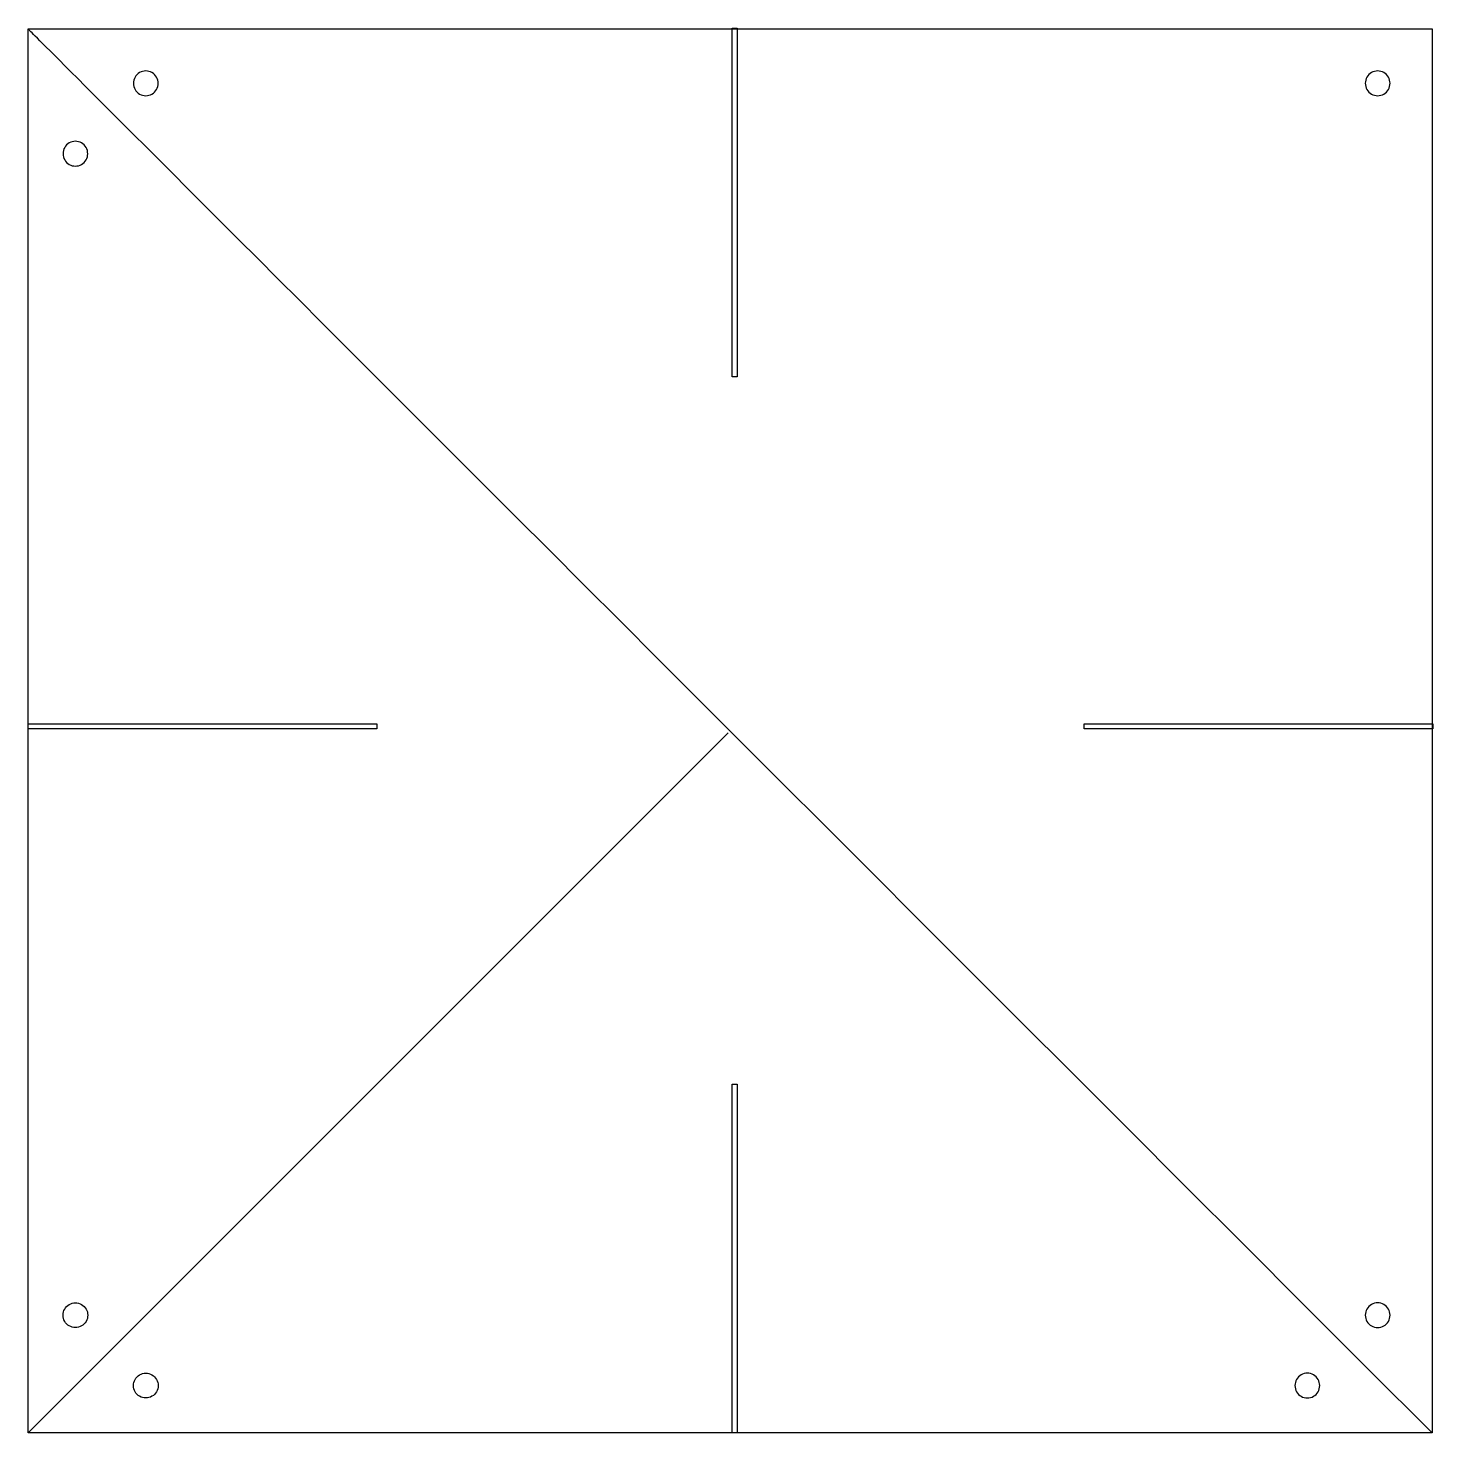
# Model space of a CAD drawing. Extents: x 0 to 283, y 0 to 283.
import ezdxf

# ---------------------------------------------------------------- set-up
doc = ezdxf.new("R2010")
doc.units = 0
doc.layers.add('Layer_1', color=7, linetype='CONTINUOUS')

msp = doc.modelspace()

# ---------------------------------------------------------------- linework, layer by layer
at = {"layer": 'Layer_1', "color": 7}
for points in [[(0.398874, 283.065692), (283.065698, 283.065692), (283.065698, 0.398868), (0.398874, 0.398868), (0.398874, 283.065692)], [(142.13396, 283.24294), (143.173118, 283.24294), (143.173118, 213.000124), (142.13396, 213.000124), (142.13396, 283.24294)], [(21.602017, 272.126047), (21.602017, 272.126047)], [(269.633509, 272.126047), (269.633509, 272.126047)], [(7.428785, 257.952767), (7.428785, 257.952767)], [(70.644494, 143.173164), (70.644494, 142.134006), (0.401678, 142.134006), (0.401678, 143.173164), (70.644494, 143.173164)], [(283.24292, 143.173164), (283.24292, 142.134006), (213.000104, 142.134006), (213.000104, 143.173164), (283.24292, 143.173164)], [(0.402628, 0.402644), (141.329648, 141.329676)], [(142.13396, 70.6445), (143.173118, 70.6445), (143.173118, 0.401684), (142.13396, 0.401684), (142.13396, 70.6445)], [(12.413735, 24.094503), (12.413735, 24.094503)], [(269.633509, 24.094551), (269.633509, 24.094551)], [(26.586963, 9.921279), (26.586963, 9.921279)], [(255.460277, 9.921271), (255.460277, 9.921271)]]:
    msp.add_lwpolyline(points, dxfattribs=at)
for points in [[(283.061576, 0.403044), (0.402996, 283.061636), (0.402996, 283.061636), (0.402996, 283.061636)], [(25.340981, 274.285319), (24.569679, 274.73075), (23.619306, 274.73075), (22.848003, 274.285319)], [(273.372473, 274.285319), (272.601171, 274.73075), (271.650798, 274.73075), (270.879495, 274.285319)], [(22.848003, 274.285319), (22.076701, 273.839888), (21.601706, 273.01673), (21.602017, 272.126047)], [(21.602017, 272.126047), (21.601706, 271.235364), (22.076701, 270.412206), (22.848003, 269.966775)], [(26.586968, 272.126047), (26.587278, 273.01673), (26.112283, 273.839888), (25.340981, 274.285319)], [(25.340981, 269.966775), (26.112283, 270.412206), (26.587278, 271.235364), (26.586968, 272.126047)], [(270.879495, 274.285319), (270.108193, 273.839888), (269.633198, 273.01673), (269.633509, 272.126047)], [(269.633509, 272.126047), (269.633198, 271.235364), (270.108193, 270.412206), (270.879495, 269.966775)], [(274.61846, 272.126047), (274.61877, 273.01673), (274.143775, 273.839888), (273.372473, 274.285319)], [(273.372473, 269.966775), (274.143775, 270.412206), (274.61877, 271.235364), (274.61846, 272.126047)], [(22.848003, 269.966775), (23.619306, 269.521344), (24.569679, 269.521344), (25.340981, 269.966775)], [(270.879495, 269.966775), (271.650798, 269.521344), (272.601171, 269.521344), (273.372473, 269.966775)], [(11.167749, 260.112039), (10.396447, 260.55747), (9.446074, 260.55747), (8.674771, 260.112039)], [(8.674771, 260.112039), (7.903469, 259.666608), (7.428474, 258.84345), (7.428785, 257.952767)], [(7.428785, 257.952767), (7.428474, 257.062084), (7.903469, 256.238926), (8.674771, 255.793495)], [(12.413736, 257.952767), (12.414046, 258.84345), (11.939051, 259.666608), (11.167749, 260.112039)], [(11.167749, 255.793495), (11.939051, 256.238926), (12.414046, 257.062084), (12.413736, 257.952767)], [(8.674771, 255.793495), (9.446074, 255.348064), (10.396447, 255.348064), (11.167749, 255.793495)], [(7.428784, 24.094503), (7.428474, 24.985186), (7.903469, 25.808344), (8.674771, 26.253775)], [(8.674771, 26.253775), (9.446073, 26.699206), (10.396446, 26.699206), (11.167749, 26.253775)], [(11.167749, 26.253775), (11.939051, 25.808344), (12.414046, 24.985186), (12.413735, 24.094503)], [(270.879495, 26.253823), (270.108193, 25.808392), (269.633198, 24.985234), (269.633509, 24.094551)], [(273.372473, 26.253823), (272.601171, 26.699254), (271.650798, 26.699254), (270.879495, 26.253823)], [(274.61846, 24.094551), (274.61877, 24.985234), (274.143775, 25.808392), (273.372473, 26.253823)], [(8.674771, 21.935231), (7.903469, 22.380662), (7.428474, 23.20382), (7.428784, 24.094503)], [(12.413735, 24.094503), (12.414046, 23.20382), (11.939051, 22.380662), (11.167749, 21.935231)], [(269.633509, 24.094551), (269.633198, 23.203868), (270.108193, 22.38071), (270.879495, 21.935279)], [(273.372473, 21.935279), (274.143775, 22.38071), (274.61877, 23.203868), (274.61846, 24.094551)], [(11.167749, 21.935231), (10.396446, 21.4898), (9.446073, 21.4898), (8.674771, 21.935231)], [(270.879495, 21.935279), (271.650798, 21.489848), (272.601171, 21.489848), (273.372473, 21.935279)], [(21.602013, 9.921279), (21.601702, 10.811962), (22.076697, 11.63512), (22.847999, 12.080551)], [(22.847999, 12.080551), (23.619301, 12.525982), (24.569675, 12.525982), (25.340977, 12.080551)], [(25.340977, 12.080551), (26.112279, 11.63512), (26.587274, 10.811962), (26.586963, 9.921279)], [(256.706263, 12.080543), (255.934961, 11.635112), (255.459966, 10.811954), (255.460277, 9.921271)], [(259.199241, 12.080543), (258.427939, 12.525974), (257.477566, 12.525974), (256.706263, 12.080543)], [(260.445228, 9.921271), (260.445538, 10.811954), (259.970543, 11.635112), (259.199241, 12.080543)], [(22.847999, 7.762007), (22.076697, 8.207438), (21.601702, 9.030596), (21.602013, 9.921279)], [(26.586963, 9.921279), (26.587274, 9.030596), (26.112279, 8.207438), (25.340977, 7.762007)], [(255.460277, 9.921271), (255.459966, 9.030588), (255.934961, 8.20743), (256.706263, 7.761999)], [(259.199241, 7.761999), (259.970543, 8.20743), (260.445538, 9.030588), (260.445228, 9.921271)], [(25.340977, 7.762007), (24.569675, 7.316576), (23.619301, 7.316576), (22.847999, 7.762007)], [(256.706263, 7.761999), (257.477566, 7.316568), (258.427939, 7.316568), (259.199241, 7.761999)]]:
    msp.add_open_spline(points, degree=3, dxfattribs=at)

doc.saveas('drawing.dxf')
